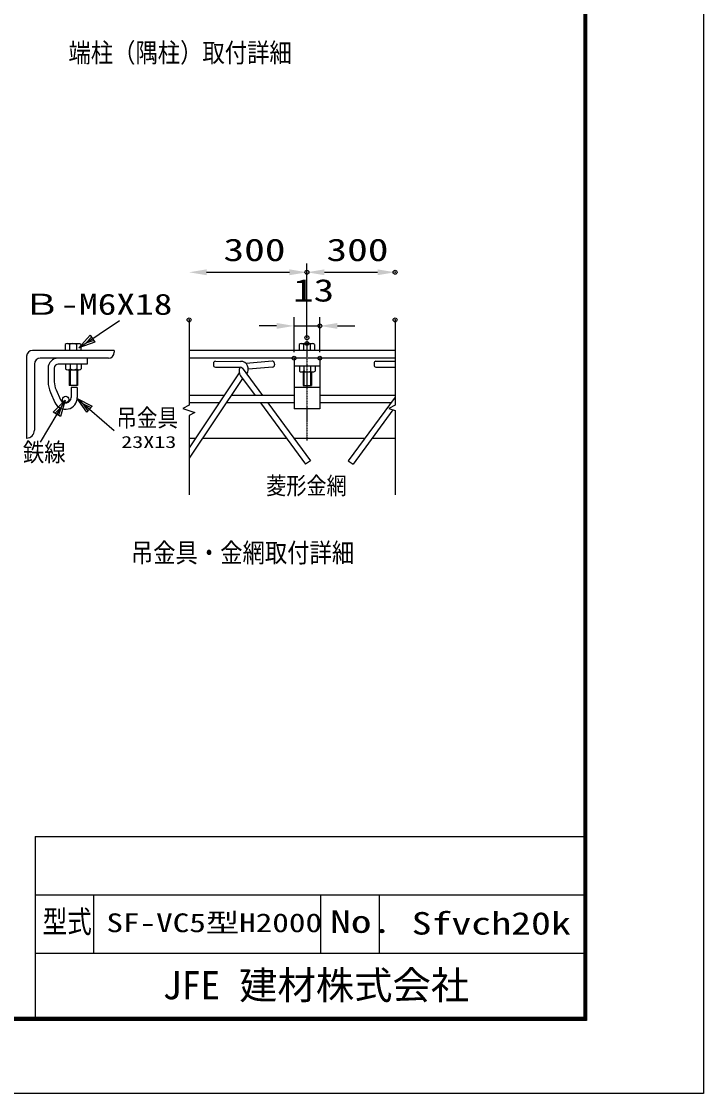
# Model space of a CAD drawing. Units: millimetres, scale not verified. Extents: x -4455 to 4455, y -3150 to 3150.
# Drawn here: x 2705 to 4455, y -3150 to -399 of the extents above; entities that cross this region are included whole.
import ezdxf
from ezdxf.enums import TextEntityAlignment as Align

# ---------------------------------------------------------------- set-up
doc = ezdxf.new("R2010")
doc.units = ezdxf.units.MM
doc.header["$LTSCALE"] = 20
doc.header["$PDMODE"] = 32
doc.header["$PDSIZE"] = 10
doc.linetypes.add('USER4', pattern=[0.216, 0.118, -0.039, 0.02, -0.039])
for name, color, linetype, lineweight in [('0-0_1', 7, 'Continuous', 25), ('0-2_0', 4, 'Continuous', 25), ('0-7_WAKU', 7, 'Continuous', 25), ('0-8_CENTLN-LMEC0', 2, 'USER4', 25)]:
    doc.layers.add(name, color=color, linetype=linetype, lineweight=lineweight)
doc.layers.add('0-5_DEFPOINTS', color=7, linetype='Continuous')
doc.styles.add('ＭＳ ゴシック', font='')
doc.styles.get('ＭＳ ゴシック').set_extended_font_data('MS Gothic')

# ---------------------------------------------------------------- blocks, each defined once
blk = doc.blocks.new('C71')
at = {"layer": '0-0_1', "color": 4}
blk.add_line((156037.7, 60874.7), (158113.3, 62287.1), dxfattribs=at)
blk.add_lwpolyline([(156850.4, 61173.6), (156037.7, 60874.7), (156614.1, 61520.9)], close=True, dxfattribs=at)
blk.add_lwpolyline([(156791.3, 61260.4), (156385, 61111), (156673.1, 61434.1)], dxfattribs=at)

msp = doc.modelspace()

# ---------------------------------------------------------------- linework, layer by layer
at = {"layer": '0-0_1'}
for p, q in [((2817.07, -1228.25), (2817.07, -1243.18)), ((2822.73, -1225.84), (2851.42, -1225.84)), ((2828.4, -1228.26), (2828.4, -1243.18)), ((2845.74, -1228.24), (2845.74, -1243.18)), ((2857.07, -1228.2), (2857.07, -1243.18)), ((3416.99, -1227.85), (3416.99, -1242.78)), ((3422.65, -1225.45), (3451.33, -1225.45)), ((3428.32, -1227.86), (3428.32, -1242.78)), ((3445.65, -1227.84), (3445.65, -1242.78)), ((3456.99, -1227.8), (3456.99, -1242.78)), ((2873.15, -1263.1), (2873.15, -1278.5)), ((2818.16, -1278.5), (2818.17, -1290.76)), ((2829.5, -1278.5), (2829.5, -1290.76)), ((2846.83, -1278.5), (2846.83, -1290.76)), ((2858.16, -1278.5), (2858.16, -1290.76)), ((3418.08, -1283.76), (3418.08, -1296.02)), ((3429.41, -1283.76), (3429.41, -1296.02)), ((3446.75, -1283.76), (3446.75, -1296.02)), ((3458.08, -1283.76), (3458.08, -1296.02)), ((2823.83, -1293.16), (2852.5, -1293.16)), ((2827.5, -1293.16), (2827.5, -1333.1)), ((2848.83, -1293.16), (2848.83, -1333.1)), ((3423.75, -1298.42), (3452.41, -1298.42)), ((3427.41, -1298.42), (3427.41, -1333.1)), ((3448.75, -1298.42), (3448.75, -1333.1)), ((3427.41, -1333.1), (3448.75, -1333.1))]:
    msp.add_line(p, q, dxfattribs=at)
at = {"layer": '0-0_1', "color": 4}
for p, q in [((2829.63, -1293.16), (2829.63, -1333.1)), ((2846.7, -1293.16), (2846.7, -1333.1)), ((3429.55, -1298.42), (3429.55, -1333.1)), ((3446.61, -1298.42), (3446.61, -1333.1))]:
    msp.add_line(p, q, dxfattribs=at)
at = {"layer": '0-0_1'}
for centre, radius, start, end in [((2822.72, -1233.55), 7.75, 43.05395, 136.76926), ((2837.12, -1242.79), 16.94, 59.3584, 120.92194), ((2851.44, -1234.04), 8.14, 45.86685, 134.53607), ((3422.64, -1233.16), 7.75, 43.05395, 136.76926), ((3437.03, -1242.39), 16.94, 59.3584, 120.92194), ((3451.36, -1233.65), 8.14, 45.86685, 134.53607), ((2823.81, -1285.45), 7.75, 223.23149, 316.94679), ((2838.21, -1276.22), 16.94, 239.07794, 300.64148), ((2852.54, -1284.96), 8.14, 225.46316, 314.1324), ((3423.73, -1290.71), 7.75, 223.23149, 316.94679), ((3438.13, -1281.47), 16.94, 239.07794, 300.64148), ((3452.45, -1290.22), 8.14, 225.46316, 314.1324)]:
    msp.add_arc(centre, radius, start, end, dxfattribs=at)
at = {"layer": '0-2_0', "color": 2}
for p, q in [((3180.06, -1042.71), (3392.37, -1042.71)), ((3482.37, -1042.71), (3618.55, -1042.71)), ((3359.37, -1180.35), (3314.37, -1180.35)), ((3404.37, -1180.35), (3470.37, -1180.35)), ((3515.37, -1180.35), (3560.37, -1180.35))]:
    msp.add_line(p, q, dxfattribs=at)
at = {"layer": '0-2_0', "color": 1}
for p, q in [((3437.37, -1210.45), (3437.37, -1020.21)), ((3404.37, -1248.1), (3404.37, -1157.85)), ((3470.37, -1248.1), (3470.37, -1157.85))]:
    msp.add_line(p, q, dxfattribs=at)
at = {"layer": '0-2_0', "color": 7}
for p, q in [((3135.06, -1164.89), (3135.06, -1383.53)), ((3663.55, -1164.89), (3663.55, -1383.53)), ((2943.15, -1243.1), (2733.15, -1243.1)), ((2928.15, -1263.1), (2753.15, -1263.1)), ((2943.15, -1243.1), (2943.15, -1248.1)), ((3657.1, -1243.1), (3135.06, -1243.1)), ((3663.55, -1243.1), (3135.06, -1243.1)), ((3663.55, -1263.1), (3135.06, -1263.1)), ((3404.37, -1263.1), (3404.37, -1393.1)), ((3470.37, -1263.1), (3470.37, -1393.1)), ((2738.15, -1278.1), (2738.15, -1448.1)), ((2773.15, -1289.1), (2773.15, -1323.63)), ((2789.15, -1288.5), (2789.15, -1323.63)), ((2873.15, -1278.5), (2799.15, -1278.5)), ((3197.42, -1275.92), (3197.4, -1280.92)), ((3202.38, -1285.94), (3267.1, -1286.23)), ((3202.44, -1270.94), (3267.17, -1271.23)), ((3270.9, -1288), (3323, -1358.72)), ((3348.11, -1270.9), (3281.66, -1276.56)), ((3349.39, -1285.84), (3287.08, -1291.15)), ((3353.52, -1275.45), (3353.94, -1280.44)), ((3470.37, -1283.74), (3404.37, -1283.74)), ((3609.5, -1275.95), (3609.47, -1280.95)), ((3614.45, -1285.98), (3663.55, -1286.2)), ((3614.52, -1270.98), (3663.55, -1271.19)), ((3263.87, -1300.96), (3135.06, -1492.93)), ((3272.34, -1315.25), (3135.06, -1519.85)), ((3267.26, -1308.35), (3304.37, -1358.72)), ((2793.73, -1344.55), (2805.4, -1369.89)), ((2848.83, -1333.1), (2827.5, -1333.1)), ((2832.15, -1338.1), (2832.15, -1364.1)), ((2848.15, -1338.1), (2832.15, -1338.1)), ((2848.15, -1338.1), (2848.15, -1364.1)), ((3470.37, -1338.1), (3404.37, -1338.1)), ((2779.2, -1351.24), (2790.91, -1376.68)), ((3225.11, -1358.72), (3135.06, -1358.72)), ((3404.37, -1358.72), (3243.17, -1358.72)), ((3663.55, -1358.72), (3470.37, -1358.72)), ((3663.55, -1362.97), (3542.91, -1526.7)), ((3135.06, -1383.53), (3119.13, -1391.92)), ((3119.13, -1391.92), (3149.73, -1402.58)), ((3212.33, -1377.76), (3135.06, -1377.76)), ((3149.73, -1402.58), (3135.06, -1410.29)), ((3404.37, -1377.76), (3230.4, -1377.76)), ((3318.4, -1377.76), (3434.05, -1534.73)), ((3337.03, -1377.76), (3446.77, -1526.7)), ((3470.37, -1393.1), (3404.37, -1393.1)), ((3652.65, -1377.76), (3470.37, -1377.76)), ((3658.15, -1395.59), (3555.63, -1534.73)), ((3663.55, -1397.47), (3663.55, -1613.88)), ((3135.06, -1410.29), (3135.06, -1613.88)), ((3135.06, -1468.08), (3151.74, -1468.08)), ((3169.8, -1468.08), (3384.95, -1468.08)), ((3403.58, -1468.08), (3586.1, -1468.08)), ((3604.73, -1468.08), (3663.55, -1468.08)), ((3446.77, -1526.7), (3434.05, -1534.73)), ((3542.91, -1526.7), (3555.63, -1534.73))]:
    msp.add_line(p, q, dxfattribs=at)
for points in [[(2718.15, -1258.1), (2718.15, -1468.1), (2718.35, -1468.1)], [(3663.55, -1383.53), (3647.61, -1391.92), (3663.55, -1397.47)]]:
    msp.add_lwpolyline(points, dxfattribs=at)
msp.add_circle((2818.38, -1369.04), 8.19, dxfattribs=at)
for centre, radius, start, end in [((2733.15, -1258.1), 15, 90, 180), ((2753.15, -1278.1), 15, 90, 180), ((2799.15, -1289.1), 26, 90, 180), ((2928.15, -1248.1), 15, 270, 0), ((2799.15, -1288.5), 10, 90, 180), ((3202.4, -1280.94), 5, 179.74316, 269.74316), ((3202.42, -1275.94), 5, 89.74316, 179.74316), ((3283.36, -1296.48), 20, 150.20381, 216.38235), ((3267.08, -1291.23), 5, 32.54977, 89.74316), ((3267.08, -1291.23), 20, 320.82678, 89.74316), ((3283.36, -1296.48), 20, 94.8681, 97.42908), ((3348.54, -1275.88), 5, 4.8681, 94.8681), ((3348.96, -1280.86), 5, 274.8681, 4.8681), ((3614.47, -1280.98), 5, 179.74316, 269.74316), ((3614.5, -1275.98), 5, 89.74316, 179.74316), ((2839.15, -1323.63), 66, 180, 204.72477), ((2839.15, -1323.63), 50, 180, 204.725), ((2818.15, -1364.1), 30, 204.79222, 0), ((2818.15, -1364.1), 14, 204.42627, 0), ((2718.15, -1448.1), 20, 270, 0)]:
    msp.add_arc(centre, radius, start, end, dxfattribs=at)
at = {"layer": '0-2_0', "color": 2}
for points in [[(3180.06, -1035.21), (3135.06, -1042.71), (3180.06, -1050.21)], [(3392.37, -1035.21), (3437.37, -1042.71), (3392.37, -1050.21)], [(3482.37, -1035.21), (3437.37, -1042.71), (3482.37, -1050.21)], [(3618.55, -1035.21), (3663.55, -1042.71), (3618.55, -1050.21)], [(3359.37, -1172.85), (3404.37, -1180.35), (3359.37, -1187.85)], [(3515.37, -1172.85), (3470.37, -1180.35), (3515.37, -1187.85)]]:
    msp.add_solid(points, dxfattribs=at)
at = {"layer": '0-5_DEFPOINTS'}
for p in [(3437.37, -1042.71), (3663.55, -1042.71), (3135.06, -1164.89), (3470.37, -1180.35), (3663.55, -1164.89), (3437.37, -1210.45), (3437.37, -1225.45), (3404.37, -1263.1), (3470.37, -1263.1)]:
    msp.add_point(p, dxfattribs=at)
at = {"layer": '0-7_WAKU'}
for p, q in [((2739.89, -2490), (2739.89, -2955)), ((2739.89, -2490), (4147.5, -2490)), ((2739.89, -2640), (4147.5, -2640)), ((2889.89, -2640), (2889.89, -2790)), ((3472.5, -2640), (3472.5, -2790)), ((3622.5, -2640), (3622.5, -2790)), ((2739.89, -2790), (4147.5, -2790))]:
    msp.add_line(p, q, dxfattribs=at)
at = {"layer": '0-7_WAKU', "color": 3}
msp.add_lwpolyline([(-4455, 3150), (4455, 3150), (4455, -3150), (-4455, -3150)], close=True, dxfattribs=at)
at = {"layer": '0-7_WAKU'}
for points in [[(-4155, 2962.5), (4155, 2962.5), (4155, -2962.5), (-4155, -2962.5)], [(-4153.13, 2960.62), (4153.12, 2960.62), (4153.12, -2960.63), (-4153.13, -2960.63)], [(-4151.25, 2958.75), (4151.25, 2958.75), (4151.25, -2958.75), (-4151.25, -2958.75)], [(-4149.38, 2956.87), (4149.37, 2956.87), (4149.37, -2956.88), (-4149.38, -2956.88)], [(-4147.5, 2955), (4147.5, 2955), (4147.5, -2955), (-4147.5, -2955)]]:
    msp.add_lwpolyline(points, close=True, dxfattribs=at)
at = {"layer": '0-8_CENTLN-LMEC0'}
msp.add_line((3437.37, -1218.1), (3437.37, -1474.11), dxfattribs=at)

# ---------------------------------------------------------------- block references
at = {"layer": '0-2_0', "xscale": 0.05, "yscale": 0.05}
msp.add_blockref('C71', (-4949.39, -4280.53), dxfattribs=at)
for p, rotation in [((8601.73, 4684.88), 205), ((-2111.71, 5381.73), 285)]:
    msp.add_blockref('C71', p, dxfattribs=dict(at, rotation=rotation))

# ---------------------------------------------------------------- texts
at = {"layer": '0-0_1', "color": 4, "style": 'ＭＳ ゴシック'}
for s, height, width, p in [('端柱（隅柱）取付詳細', 49.41, 0.85, (2825.48, -518.85)), ('Ｂ-M6X18', 54.12, 1.3, (2708.9, -1168.03)), ('吊金具', 45.45, 0.85, (2948.45, -1452.47)), ('鉄線', 47.36, 0.85, (2708.45, -1542.3)), ('菱形金網', 44.57, 0.85, (3332.74, -1625.9)), ('吊金具・金網取付詳細', 49.41, 0.85, (2985.69, -1801.89))]:
    msp.add_text(s, height=height, dxfattribs=dict(at, width=width)).set_placement(p, align=Align.BOTTOM_LEFT)
at = {"layer": '0-2_0', "color": 3, "style": 'ＭＳ ゴシック', "width": 1.35}
for s, p in [('300', (3223.22, -1031.32)), ('300', (3487.46, -1031.32)), ('13', (3401.37, -1135.2))]:
    msp.add_text(s, height=57.77, dxfattribs=at).set_placement(p, align=Align.BOTTOM_LEFT)
at = {"layer": '0-2_0', "style": 'ＭＳ ゴシック', "width": 1.35}
msp.add_text('23X13', height=30.79, dxfattribs=at).set_placement((2960.84, -1502.82), align=Align.BOTTOM_LEFT)
at = {"layer": '0-7_WAKU', "style": 'ＭＳ ゴシック'}
for s, height, width, p in [('型式', 57.73, 0.8, (2759.25, -2754.96)), ('SF-VC5型H2000', 48.11, 1.3, (2922.8, -2750.31)), ('No.', 57.73, 1.35, (3497.05, -2754.96)), ('Sfvch20k', 57.73, 1.3, (3706.02, -2759.41))]:
    msp.add_text(s, height=height, dxfattribs=dict(at, width=width)).set_placement(p, align=Align.BOTTOM_LEFT)
msp.add_text('JFE 建材株式会社', height=72.16, dxfattribs=at).set_placement((3066.85, -2929.69), align=Align.BOTTOM_LEFT)

doc.saveas('drawing.dxf')
